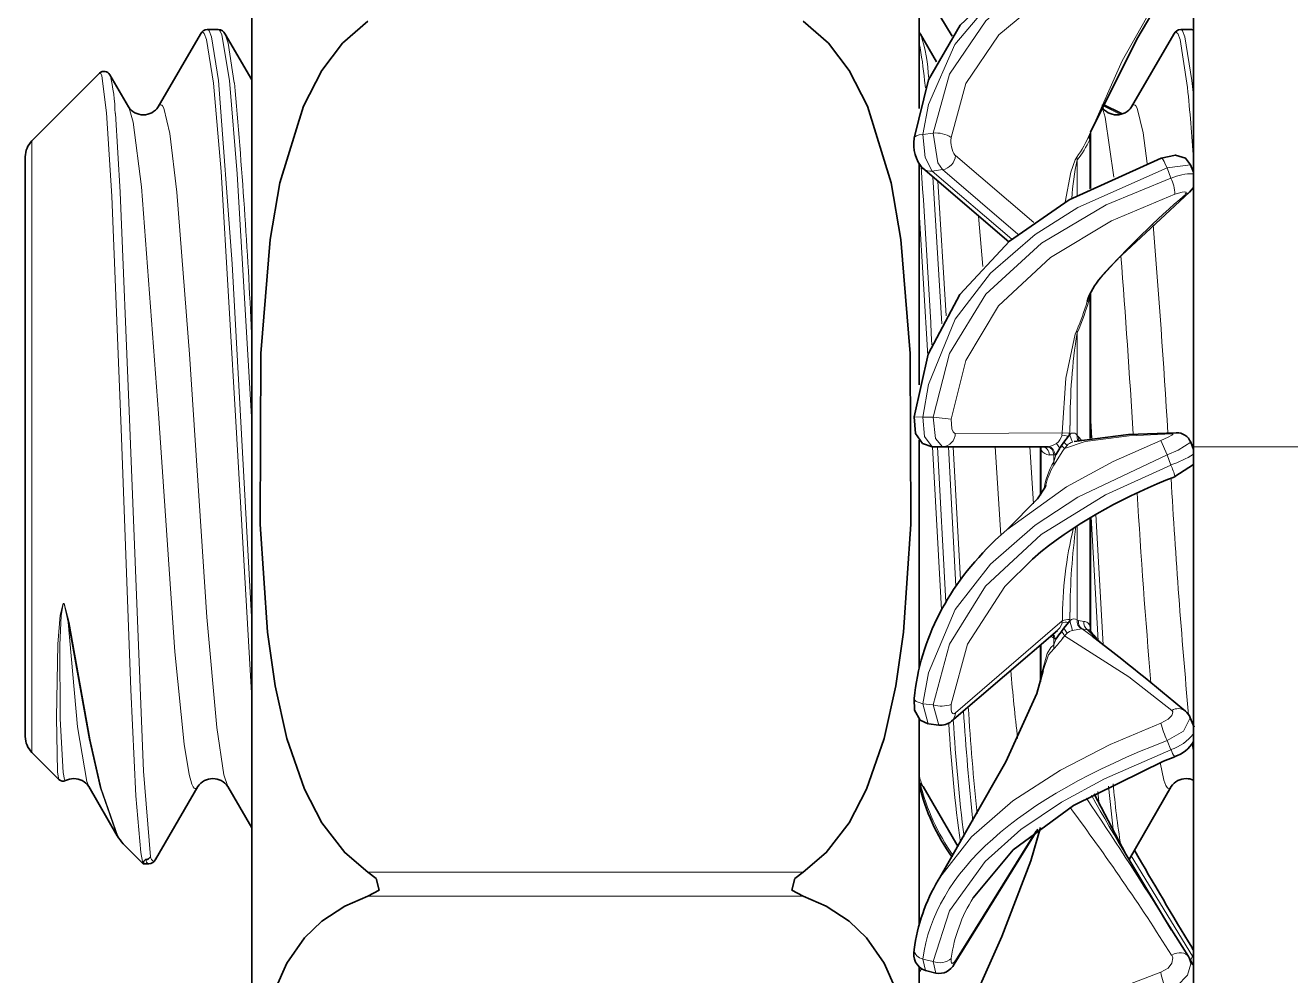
# Model space of a CAD drawing. Extents: x 218 to 1434, y 54 to 743.
# Drawn here: x 931.754 to 936.304, y 408.128 to 411.545 of the extents above; entities that cross this region are included whole.
import ezdxf

# ---------------------------------------------------------------- set-up
doc = ezdxf.new("R2010")
doc.units = 0

msp = doc.modelspace()

# ---------------------------------------------------------------- linework, layer by layer
at = {"color": 7, "lineweight": 35}
msp.add_line((935.9538, 430.9697), (935.9538, 410.0303), dxfattribs=at)
at = {"color": 7, "lineweight": 35, "ltscale": 0.11937}
msp.add_line((932.5681, 407.831), (932.5681, 412.6058), dxfattribs=at)
at = {"color": 7, "lineweight": 35, "ltscale": 0.01664}
msp.add_line((934.9681, 411.2461), (934.9681, 411.9117), dxfattribs=at)
at = {"color": 7, "lineweight": 35, "ltscale": 0.00215}
msp.add_line((935.0419, 411.5796), (935.0862, 411.5058), dxfattribs=at)
at = {"color": 7, "lineweight": 35, "ltscale": 0.007572}
for p, q in [((932.3837, 411.514), (932.2317, 411.252)), ((935.8837, 411.514), (935.7317, 411.252))]:
    msp.add_line(p, q, dxfattribs=at)
at = {"color": 7, "lineweight": 35, "ltscale": 0.000987244}
for p, q in [((932.4083, 411.5303), (932.4478, 411.5303)), ((935.9083, 411.5303), (935.9478, 411.5303))]:
    msp.add_line(p, q, dxfattribs=at)
at = {"color": 7, "lineweight": 35, "ltscale": 0.004765}
msp.add_line((932.4725, 411.514), (932.5681, 411.3491), dxfattribs=at)
at = {"color": 7, "lineweight": 35, "ltscale": 0.000175518}
msp.add_line((934.9725, 411.514), (934.9684, 411.5197), dxfattribs=at)
at = {"color": 7, "lineweight": 35, "ltscale": 0.002887}
msp.add_line((934.9725, 411.514), (935.0304, 411.4141), dxfattribs=at)
at = {"color": 7, "lineweight": 13, "ltscale": 0.000184657}
msp.add_line((935.9478, 411.5303), (935.9538, 411.526), dxfattribs=at)
at = {"color": 7, "lineweight": 35, "ltscale": 0.000150748}
msp.add_line((935.9538, 411.5296), (935.9478, 411.5303), dxfattribs=at)
at = {"color": 7, "lineweight": 35, "ltscale": 0.008616}
msp.add_line((931.7772, 411.1295), (932.0209, 411.3732), dxfattribs=at)
at = {"color": 7, "lineweight": 35, "ltscale": 0.00333}
msp.add_line((932.0576, 411.3672), (932.1245, 411.252), dxfattribs=at)
at = {"color": 7, "lineweight": 13, "ltscale": 0.000650606}
msp.add_line((934.9903, 411.3208), (934.9875, 411.3467), dxfattribs=at)
at = {"color": 7, "lineweight": 13, "ltscale": 0.001358}
msp.add_line((935.9538, 411.2927), (935.9482, 411.3467), dxfattribs=at)
at = {"color": 7, "lineweight": 13, "ltscale": 0.001869}
msp.add_line((935.6252, 411.2588), (935.692, 411.2251), dxfattribs=at)
at = {"color": 7, "lineweight": 35, "ltscale": 0.001995}
msp.add_line((935.6269, 411.2624), (935.6983, 411.2268), dxfattribs=at)
at = {"color": 7, "lineweight": 13, "ltscale": 0.000947012}
msp.add_line((934.9809, 411.1527), (935.0184, 411.1582), dxfattribs=at)
at = {"color": 7, "lineweight": 13, "ltscale": 0.000253917}
msp.add_line((935.5802, 411.1524), (935.5845, 411.1616), dxfattribs=at)
at = {"color": 7, "lineweight": 13, "ltscale": 0.000288735}
msp.add_line((935.5812, 411.1346), (935.5831, 411.146), dxfattribs=at)
at = {"color": 7, "lineweight": 35, "ltscale": 0.005003}
msp.add_line((935.584, 411.1591), (935.584, 410.959), dxfattribs=at)
at = {"color": 7, "lineweight": 13, "ltscale": 0.003364}
msp.add_line((931.7772, 410.995), (931.7772, 411.1295), dxfattribs=at)
at = {"color": 7, "lineweight": 13, "ltscale": 0.004425}
msp.add_line((935.5812, 411.1346), (935.5812, 410.9576), dxfattribs=at)
at = {"color": 7, "lineweight": 35, "ltscale": 0.003191}
msp.add_line((931.7538, 410.9453), (931.7538, 411.0729), dxfattribs=at)
at = {"color": 7, "lineweight": 13, "ltscale": 0.009271}
msp.add_line((935.0981, 411.0777), (935.3802, 410.837), dxfattribs=at)
at = {"color": 7, "lineweight": 13, "ltscale": 0.000265665}
msp.add_line((935.5361, 411.0612), (935.5345, 411.0717), dxfattribs=at)
at = {"color": 7, "lineweight": 13, "ltscale": 0.003185}
msp.add_line((935.5361, 411.0612), (935.5361, 410.9338), dxfattribs=at)
at = {"color": 7, "lineweight": 35, "ltscale": 0.019843}
msp.add_line((934.9681, 410.2526), (934.9681, 411.0463), dxfattribs=at)
at = {"color": 7, "lineweight": 35, "ltscale": 0.010164}
msp.add_line((935.2898, 410.7668), (934.981, 411.0312), dxfattribs=at)
at = {"color": 7, "lineweight": 13, "ltscale": 0.000940772}
msp.add_line((935.0145, 411.0214), (935.0518, 411.0264), dxfattribs=at)
at = {"color": 7, "lineweight": 13, "ltscale": 0.009426}
msp.add_line((935.3009, 410.7761), (935.0145, 411.0214), dxfattribs=at)
at = {"color": 7, "lineweight": 13, "ltscale": 0.008927}
msp.add_line((935.0518, 411.0264), (935.323, 410.7941), dxfattribs=at)
at = {"color": 7, "lineweight": 13, "ltscale": 0.00214}
msp.add_line((935.944, 411.0438), (935.8591, 411.0327), dxfattribs=at)
at = {"color": 7, "lineweight": 13, "ltscale": 0.000979231}
msp.add_line((935.8731, 410.9962), (935.8591, 411.0327), dxfattribs=at)
at = {"color": 7, "lineweight": 35, "ltscale": 0.000709007}
msp.add_line((935.9539, 411.0172), (935.944, 411.0438), dxfattribs=at)
at = {"color": 7, "lineweight": 13, "ltscale": 0.051595}
msp.add_line((931.7772, 408.9312), (931.7772, 410.995), dxfattribs=at)
at = {"color": 7, "lineweight": 13, "ltscale": 0.013239}
msp.add_line((935.049, 410.472), (935.0168, 411.0006), dxfattribs=at)
at = {"color": 7, "lineweight": 13, "ltscale": 0.012145}
msp.add_line((935.0646, 410.5004), (935.0347, 410.9853), dxfattribs=at)
at = {"color": 7, "lineweight": 35, "ltscale": 0.000542735}
msp.add_line((935.9399, 410.9456), (935.9538, 410.9623), dxfattribs=at)
at = {"color": 7, "lineweight": 35, "ltscale": 0.048939}
msp.add_line((931.7538, 408.9878), (931.7538, 410.9453), dxfattribs=at)
at = {"color": 7, "lineweight": 13, "ltscale": 0.000424201}
msp.add_line((935.9249, 410.9377), (935.9399, 410.9456), dxfattribs=at)
at = {"color": 7, "lineweight": 13, "ltscale": 0.012963}
msp.add_line((934.9985, 410.3571), (934.9681, 410.8747), dxfattribs=at)
at = {"color": 7, "lineweight": 13, "ltscale": 0.004556}
msp.add_line((935.1817, 410.8594), (935.1964, 410.6778), dxfattribs=at)
at = {"color": 7, "lineweight": 13, "ltscale": 0.000403508}
msp.add_line((935.5812, 410.5663), (935.5831, 410.5823), dxfattribs=at)
at = {"color": 7, "lineweight": 13, "ltscale": 0.012652}
msp.add_line((935.5812, 410.5663), (935.5812, 410.0602), dxfattribs=at)
at = {"color": 7, "lineweight": 35, "ltscale": 0.013058}
msp.add_line((935.584, 410.583), (935.584, 410.0607), dxfattribs=at)
at = {"color": 7, "lineweight": 13, "ltscale": 0.000222806}
msp.add_line((935.5361, 410.4399), (935.5345, 410.4487), dxfattribs=at)
at = {"color": 7, "lineweight": 13, "ltscale": 0.009237}
msp.add_line((935.5361, 410.4399), (935.5361, 410.0705), dxfattribs=at)
at = {"color": 7, "lineweight": 13, "ltscale": 0.00078802}
msp.add_line((934.9809, 410.1359), (934.9495, 410.1382), dxfattribs=at)
at = {"color": 7, "lineweight": 13, "ltscale": 0.002079}
msp.add_line((935.5884, 410.0614), (935.584, 410.1444), dxfattribs=at)
at = {"color": 7, "lineweight": 13, "ltscale": 0.000936979}
msp.add_line((934.9809, 410.1359), (935.0184, 410.1364), dxfattribs=at)
at = {"color": 7, "lineweight": 13, "ltscale": 0.001622}
msp.add_line((935.0828, 410.1288), (935.0184, 410.1364), dxfattribs=at)
at = {"color": 7, "lineweight": 13, "ltscale": 0.00050968}
msp.add_line((935.5096, 410.0789), (935.5098, 410.0993), dxfattribs=at)
at = {"color": 7, "lineweight": 13, "ltscale": 0.000183112}
msp.add_line((935.5098, 410.0993), (935.5099, 410.1066), dxfattribs=at)
at = {"color": 7, "lineweight": 35, "ltscale": 0.020493}
msp.add_line((934.9681, 409.2337), (934.9681, 410.0534), dxfattribs=at)
at = {"color": 7, "lineweight": 13, "ltscale": 0.009604}
msp.add_line((935.0981, 410.0782), (935.4823, 410.0799), dxfattribs=at)
at = {"color": 7, "lineweight": 35, "ltscale": 0.00038327}
msp.add_line((935.4878, 410.047), (935.4791, 410.0344), dxfattribs=at)
at = {"color": 7, "lineweight": 13, "ltscale": 0.000192686}
msp.add_line((935.4823, 410.0799), (935.4814, 410.0722), dxfattribs=at)
at = {"color": 7, "lineweight": 13, "ltscale": 0.000585033}
msp.add_line((935.5044, 410.0677), (935.4814, 410.0722), dxfattribs=at)
at = {"color": 7, "lineweight": 13, "ltscale": 0.000682532}
msp.add_line((935.5096, 410.0789), (935.4823, 410.0799), dxfattribs=at)
at = {"color": 7, "lineweight": 35, "ltscale": 0.000662006}
msp.add_line((935.5044, 410.0677), (935.4878, 410.047), dxfattribs=at)
at = {"color": 7, "lineweight": 13, "ltscale": 0.000418114}
msp.add_line((935.4878, 410.047), (935.4995, 410.0351), dxfattribs=at)
at = {"color": 7, "lineweight": 35, "ltscale": 0.000199297}
msp.add_line((935.5044, 410.0677), (935.5091, 410.0741), dxfattribs=at)
at = {"color": 7, "lineweight": 35, "ltscale": 0.0001091}
msp.add_line((935.5089, 410.0789), (935.5089, 410.0745), dxfattribs=at)
at = {"color": 7, "lineweight": 13, "ltscale": 0.000734216}
msp.add_line((935.5089, 410.0745), (935.5195, 410.0471), dxfattribs=at)
at = {"color": 7, "lineweight": 13, "ltscale": 0.00016727}
msp.add_line((935.5361, 410.0705), (935.5408, 410.0656), dxfattribs=at)
at = {"color": 7, "lineweight": 13, "ltscale": 0.000320957}
msp.add_line((935.5408, 410.0656), (935.5415, 410.0528), dxfattribs=at)
at = {"color": 7, "lineweight": 13, "ltscale": 0.00037083}
msp.add_line((935.5408, 410.0656), (935.5509, 410.0548), dxfattribs=at)
at = {"color": 7, "lineweight": 13, "ltscale": 0.001392}
msp.add_line((935.8591, 410.0016), (935.8367, 410.0526), dxfattribs=at)
at = {"color": 7, "lineweight": 13, "ltscale": 0.000417403}
msp.add_line((935.8922, 410.0805), (935.8759, 410.0769), dxfattribs=at)
at = {"color": 7, "lineweight": 35, "ltscale": 0.000699019}
msp.add_line((935.9538, 410.0205), (935.9442, 410.0468), dxfattribs=at)
at = {"color": 7, "lineweight": 35, "ltscale": 0.000932312}
msp.add_line((935.0145, 410.0303), (935.0518, 410.0303), dxfattribs=at)
at = {"color": 7, "lineweight": 13, "ltscale": 0.014656}
msp.add_line((935.0482, 409.4441), (935.0161, 410.0295), dxfattribs=at)
at = {"color": 7, "lineweight": 13, "ltscale": 0.013963}
msp.add_line((935.0638, 409.4718), (935.0334, 410.0295), dxfattribs=at)
at = {"color": 7, "lineweight": 35, "ltscale": 0.009521}
msp.add_line((935.0518, 410.0303), (935.4327, 410.0303), dxfattribs=at)
at = {"color": 7, "lineweight": 13, "ltscale": 0.012538}
msp.add_line((935.0999, 409.5287), (935.0728, 410.0295), dxfattribs=at)
at = {"color": 7, "lineweight": 13, "ltscale": 0.011965}
msp.add_line((935.1161, 409.5516), (935.0901, 410.0295), dxfattribs=at)
at = {"color": 7, "lineweight": 13, "ltscale": 0.007965}
msp.add_line((935.2406, 410.0303), (935.2614, 409.7124), dxfattribs=at)
at = {"color": 7, "lineweight": 13, "ltscale": 0.005145}
msp.add_line((935.3656, 410.0303), (935.3789, 409.825), dxfattribs=at)
at = {"color": 7, "lineweight": 35, "ltscale": 0.004365}
msp.add_line((935.404, 410.0303), (935.404, 409.8557), dxfattribs=at)
at = {"color": 7, "lineweight": 13, "ltscale": 0.00032398}
msp.add_line((935.4041, 410.0303), (935.4068, 410.0177), dxfattribs=at)
at = {"color": 7, "lineweight": 13, "ltscale": 0.000317515}
msp.add_line((935.4068, 410.0177), (935.4064, 410.0304), dxfattribs=at)
at = {"color": 7, "lineweight": 13, "ltscale": 0.003934}
msp.add_line((935.4068, 410.0177), (935.4068, 409.8603), dxfattribs=at)
at = {"color": 7, "lineweight": 13, "ltscale": 0.000665593}
msp.add_line((935.4519, 409.9759), (935.4597, 410.0013), dxfattribs=at)
at = {"color": 7, "lineweight": 13, "ltscale": 0.001528}
msp.add_line((935.452, 409.9635), (935.4843, 410.0154), dxfattribs=at)
at = {"color": 7, "lineweight": 13, "ltscale": 9.75847e-05}
msp.add_line((935.4597, 410.0013), (935.4559, 410.0006), dxfattribs=at)
at = {"color": 7, "lineweight": 35, "ltscale": 0.00070145}
msp.add_line((935.4741, 410.0255), (935.4597, 410.0014), dxfattribs=at)
at = {"color": 7, "lineweight": 13, "ltscale": 0.000525011}
msp.add_line((935.4741, 410.0255), (935.4612, 410.042), dxfattribs=at)
at = {"color": 7, "lineweight": 35, "ltscale": 0.000236983}
msp.add_line((935.4745, 410.0261), (935.4791, 410.0344), dxfattribs=at)
at = {"color": 7, "lineweight": 13, "ltscale": 0.000371469}
msp.add_line((935.4791, 410.0344), (935.49, 410.0244), dxfattribs=at)
at = {"color": 7, "lineweight": 13, "ltscale": 0.0002656}
msp.add_line((935.4843, 410.0154), (935.49, 410.0244), dxfattribs=at)
at = {"color": 7, "lineweight": 13, "ltscale": 0.000358864}
msp.add_line((935.49, 410.0244), (935.4995, 410.0351), dxfattribs=at)
at = {"color": 7, "lineweight": 13, "ltscale": 0.000992786}
msp.add_line((935.8731, 409.9644), (935.8591, 410.0016), dxfattribs=at)
at = {"color": 7, "lineweight": 13, "ltscale": 0.075}
msp.add_line((938.9538, 410.0303), (935.9538, 410.0303), dxfattribs=at)
at = {"color": 7, "lineweight": 35, "ltscale": 0.125}
msp.add_line((935.9538, 405.0303), (935.9538, 410.0303), dxfattribs=at)
at = {"color": 7, "lineweight": 13, "ltscale": 0.000405884}
msp.add_line((935.4519, 410.0005), (935.4357, 410.0005), dxfattribs=at)
at = {"color": 7, "lineweight": 13, "ltscale": 9.92085e-05}
msp.add_line((935.4519, 410.0005), (935.4559, 410.0006), dxfattribs=at)
at = {"color": 7, "lineweight": 13, "ltscale": 0.000617218}
msp.add_line((935.4519, 410.0005), (935.4519, 409.9759), dxfattribs=at)
at = {"color": 7, "lineweight": 13, "ltscale": 0.000308231}
msp.add_line((935.4519, 409.9759), (935.452, 409.9635), dxfattribs=at)
at = {"color": 7, "lineweight": 35, "ltscale": 0.001982}
msp.add_line((935.8873, 409.9228), (935.9538, 409.966), dxfattribs=at)
at = {"color": 7, "lineweight": 13, "ltscale": 0.009633}
msp.add_line((935.5812, 409.774), (935.5812, 409.3887), dxfattribs=at)
at = {"color": 7, "lineweight": 35, "ltscale": 0.009223}
msp.add_line((935.584, 409.7757), (935.584, 409.4067), dxfattribs=at)
at = {"color": 7, "lineweight": 13, "ltscale": 0.011136}
msp.add_line((935.6113, 409.3323), (935.5862, 409.777), dxfattribs=at)
at = {"color": 7, "lineweight": 13, "ltscale": 0.011737}
msp.add_line((935.6298, 409.3182), (935.6031, 409.7869), dxfattribs=at)
at = {"color": 7, "lineweight": 35, "ltscale": 0.001348}
msp.add_line((935.2827, 409.7314), (935.2429, 409.695), dxfattribs=at)
at = {"color": 7, "lineweight": 13, "ltscale": 0.008475}
msp.add_line((935.5361, 409.4072), (935.5361, 409.7462), dxfattribs=at)
at = {"color": 7, "lineweight": 35, "ltscale": 0.001011}
msp.add_line((935.3749, 409.6261), (935.4058, 409.6522), dxfattribs=at)
at = {"color": 7, "lineweight": 13, "ltscale": 0.000484505}
msp.add_line((935.5096, 409.4092), (935.5098, 409.4286), dxfattribs=at)
at = {"color": 7, "lineweight": 13, "ltscale": 0.000173957}
msp.add_line((935.5098, 409.4286), (935.5099, 409.4356), dxfattribs=at)
at = {"color": 7, "lineweight": 13, "ltscale": 8.47412e-05}
msp.add_line((931.9084, 409.3996), (931.9116, 409.3984), dxfattribs=at)
at = {"color": 7, "lineweight": 35, "ltscale": 0.012538}
msp.add_line((935.0839, 409.043), (935.4647, 409.3693), dxfattribs=at)
at = {"color": 7, "lineweight": 13, "ltscale": 0.012673}
msp.add_line((935.0981, 409.073), (935.4823, 409.4037), dxfattribs=at)
at = {"color": 7, "lineweight": 35, "ltscale": 0.000217222}
msp.add_line((935.4745, 409.359), (935.4791, 409.3664), dxfattribs=at)
at = {"color": 7, "lineweight": 35, "ltscale": 0.000365297}
msp.add_line((935.4878, 409.3781), (935.4791, 409.3664), dxfattribs=at)
at = {"color": 7, "lineweight": 13, "ltscale": 0.000185105}
msp.add_line((935.4823, 409.4037), (935.4814, 409.3964), dxfattribs=at)
at = {"color": 7, "lineweight": 35, "ltscale": 0.00065608}
msp.add_line((935.5044, 409.3985), (935.4878, 409.3781), dxfattribs=at)
at = {"color": 7, "lineweight": 13, "ltscale": 0.000553808}
msp.add_line((935.4878, 409.3781), (935.4995, 409.3593), dxfattribs=at)
at = {"color": 7, "lineweight": 35, "ltscale": 0.000195008}
msp.add_line((935.5044, 409.3985), (935.5091, 409.4047), dxfattribs=at)
at = {"color": 7, "lineweight": 13, "ltscale": 0.0008974}
msp.add_line((935.5094, 409.4039), (935.5195, 409.3695), dxfattribs=at)
at = {"color": 7, "lineweight": 13, "ltscale": 0.000103805}
msp.add_line((935.5096, 409.4092), (935.5095, 409.4051), dxfattribs=at)
at = {"color": 7, "lineweight": 13, "ltscale": 0.000817419}
msp.add_line((935.5195, 409.3695), (935.5516, 409.3757), dxfattribs=at)
at = {"color": 7, "lineweight": 13, "ltscale": 0.000119536}
msp.add_line((935.5361, 409.4072), (935.5408, 409.406), dxfattribs=at)
at = {"color": 7, "lineweight": 13, "ltscale": 0.000493463}
msp.add_line((935.5408, 409.406), (935.5601, 409.4021), dxfattribs=at)
at = {"color": 7, "lineweight": 13, "ltscale": 4.73022e-05}
msp.add_line((935.5516, 409.3757), (935.5535, 409.3757), dxfattribs=at)
at = {"color": 7, "lineweight": 13, "ltscale": 0.001134}
msp.add_line((935.5535, 409.3757), (935.5898, 409.3486), dxfattribs=at)
at = {"color": 7, "lineweight": 13, "ltscale": 0.000513215}
msp.add_line((935.5535, 409.3757), (935.5736, 409.3717), dxfattribs=at)
at = {"color": 7, "lineweight": 13, "ltscale": 0.001574}
msp.add_line((935.618, 409.3271), (935.5736, 409.3717), dxfattribs=at)
at = {"color": 7, "lineweight": 13, "ltscale": 0.00015564}
msp.add_line((935.5736, 409.3717), (935.5798, 409.3717), dxfattribs=at)
at = {"color": 7, "lineweight": 13, "ltscale": 0.000275897}
msp.add_line((935.5812, 409.3887), (935.574, 409.3971), dxfattribs=at)
at = {"color": 7, "lineweight": 13, "ltscale": 0.000119886}
msp.add_line((935.5831, 409.3682), (935.5798, 409.3717), dxfattribs=at)
at = {"color": 7, "lineweight": 13, "ltscale": 0.000537316}
msp.add_line((935.5838, 409.3674), (935.5812, 409.3887), dxfattribs=at)
at = {"color": 7, "lineweight": 35, "ltscale": 0.000991821}
msp.add_line((935.584, 409.4067), (935.584, 409.3671), dxfattribs=at)
at = {"color": 7, "lineweight": 13, "ltscale": 0.002763}
msp.add_line((935.4068, 409.3196), (935.4068, 409.2091), dxfattribs=at)
at = {"color": 7, "lineweight": 13, "ltscale": 0.000329152}
msp.add_line((935.4519, 409.3414), (935.4413, 409.3492), dxfattribs=at)
at = {"color": 7, "lineweight": 13, "ltscale": 0.000353589}
msp.add_line((935.4519, 409.3414), (935.4481, 409.355), dxfattribs=at)
at = {"color": 7, "lineweight": 13, "ltscale": 0.000111931}
msp.add_line((935.4519, 409.3414), (935.4559, 409.3393), dxfattribs=at)
at = {"color": 7, "lineweight": 13, "ltscale": 0.000575256}
msp.add_line((935.4519, 409.3414), (935.4519, 409.3184), dxfattribs=at)
at = {"color": 7, "lineweight": 13, "ltscale": 0.000542227}
msp.add_line((935.4519, 409.3184), (935.4597, 409.3386), dxfattribs=at)
at = {"color": 7, "lineweight": 13, "ltscale": 0.000365451}
msp.add_line((935.4519, 409.3184), (935.452, 409.3038), dxfattribs=at)
at = {"color": 7, "lineweight": 13, "ltscale": 9.77188e-05}
msp.add_line((935.4597, 409.3386), (935.4559, 409.3393), dxfattribs=at)
at = {"color": 7, "lineweight": 35, "ltscale": 0.000611632}
msp.add_line((935.4741, 409.3585), (935.4597, 409.3387), dxfattribs=at)
at = {"color": 7, "lineweight": 13, "ltscale": 0.000244788}
msp.add_line((935.4843, 409.3425), (935.49, 409.3504), dxfattribs=at)
at = {"color": 7, "lineweight": 13, "ltscale": 0.000326024}
msp.add_line((935.49, 409.3504), (935.4995, 409.3593), dxfattribs=at)
at = {"color": 7, "lineweight": 35, "ltscale": 0.00331}
msp.add_line((935.404, 409.3172), (935.404, 409.1848), dxfattribs=at)
at = {"color": 7, "lineweight": 13, "ltscale": 0.000492377}
msp.add_line((935.4055, 409.1894), (935.4068, 409.2091), dxfattribs=at)
at = {"color": 7, "lineweight": 13, "ltscale": 0.000943761}
msp.add_line((934.9809, 409.1063), (935.0184, 409.1018), dxfattribs=at)
at = {"color": 7, "lineweight": 13, "ltscale": 0.001866}
msp.add_line((935.0005, 409.0343), (934.9809, 409.1063), dxfattribs=at)
at = {"color": 7, "lineweight": 13, "ltscale": 0.001884}
msp.add_line((935.0184, 409.1018), (935.0385, 409.0292), dxfattribs=at)
at = {"color": 7, "lineweight": 35, "ltscale": 0.018457}
msp.add_line((934.9681, 408.3129), (934.9681, 409.0511), dxfattribs=at)
at = {"color": 7, "lineweight": 35, "ltscale": 0.000908734}
msp.add_line((935.9567, 409.0221), (935.9429, 409.0557), dxfattribs=at)
at = {"color": 7, "lineweight": 35, "ltscale": 0.000940671}
msp.add_line((935.0012, 409.0342), (935.0385, 409.0292), dxfattribs=at)
at = {"color": 7, "lineweight": 13, "ltscale": 0.000902737}
msp.add_line((935.8731, 408.9406), (935.8591, 408.9739), dxfattribs=at)
at = {"color": 7, "lineweight": 13, "ltscale": 0.000817863}
msp.add_line((935.9493, 408.9622), (935.9538, 408.9298), dxfattribs=at)
at = {"color": 7, "lineweight": 35, "ltscale": 0.003435}
msp.add_line((931.7772, 408.9312), (931.8744, 408.834), dxfattribs=at)
at = {"color": 7, "lineweight": 13, "ltscale": 3.20525e-05}
msp.add_line((931.8984, 408.8301), (931.8971, 408.8301), dxfattribs=at)
at = {"color": 7, "lineweight": 35, "ltscale": 0.000505511}
msp.add_line((934.9817, 408.8086), (934.9681, 408.8236), dxfattribs=at)
at = {"color": 7, "lineweight": 35, "ltscale": 0.005112}
msp.add_line((932.0844, 408.6318), (931.9817, 408.8087), dxfattribs=at)
at = {"color": 7, "lineweight": 35, "ltscale": 0.00757}
for p, q in [((932.2225, 408.5467), (932.3745, 408.8086)), ((935.7225, 408.5467), (935.8745, 408.8086))]:
    msp.add_line(p, q, dxfattribs=at)
at = {"color": 7, "lineweight": 35, "ltscale": 0.004303}
msp.add_line((932.5681, 408.6598), (932.4817, 408.8086), dxfattribs=at)
at = {"color": 7, "lineweight": 35, "ltscale": 0.006283}
msp.add_line((935.1078, 408.5913), (934.9817, 408.8086), dxfattribs=at)
at = {"color": 7, "lineweight": 13, "ltscale": 0.001207}
msp.add_line((935.6156, 408.742), (935.6108, 408.7901), dxfattribs=at)
at = {"color": 7, "lineweight": 13, "ltscale": 0.004181}
msp.add_line((935.6667, 408.6432), (935.6484, 408.8095), dxfattribs=at)
at = {"color": 7, "lineweight": 35, "ltscale": 0.014263}
msp.add_line((935.0941, 408.1701), (935.3951, 408.6547), dxfattribs=at)
at = {"color": 7, "lineweight": 13, "ltscale": 0.013687}
msp.add_line((935.0981, 408.1832), (935.3868, 408.6484), dxfattribs=at)
at = {"color": 7, "lineweight": 35, "ltscale": 0.002551}
msp.add_line((932.106, 408.6025), (932.1781, 408.5303), dxfattribs=at)
at = {"color": 7, "lineweight": 13, "ltscale": 0.010564}
msp.add_line((935.9506, 408.199), (935.7297, 408.5592), dxfattribs=at)
at = {"color": 7, "lineweight": 35, "ltscale": 0.000491333}
msp.add_line((932.1781, 408.5303), (932.1978, 408.5303), dxfattribs=at)
at = {"color": 7, "lineweight": 13, "ltscale": 0.039131}
for p, q in [((932.9855, 408.5004), (934.5507, 408.5004)), ((932.9855, 408.4138), (934.5507, 408.4138))]:
    msp.add_line(p, q, dxfattribs=at)
at = {"color": 7, "lineweight": 35, "ltscale": 0.000258022}
msp.add_line((935.0419, 408.4811), (935.0366, 408.4723), dxfattribs=at)
at = {"color": 7, "lineweight": 35, "ltscale": 0.004242}
msp.add_line((935.8452, 408.3409), (935.9358, 408.1974), dxfattribs=at)
at = {"color": 7, "lineweight": 35, "ltscale": 0.000193877}
msp.add_line((935.9501, 408.2278), (935.9537, 408.2209), dxfattribs=at)
at = {"color": 7, "lineweight": 13, "ltscale": 0.000963723}
msp.add_line((934.9809, 408.1882), (935.0184, 408.1792), dxfattribs=at)
at = {"color": 7, "lineweight": 13, "ltscale": 0.001048}
msp.add_line((934.9904, 408.1474), (934.9809, 408.1882), dxfattribs=at)
at = {"color": 7, "lineweight": 13, "ltscale": 0.000342444}
msp.add_line((935.0981, 408.1832), (935.0941, 408.1701), dxfattribs=at)
at = {"color": 7, "lineweight": 35, "ltscale": 0.000127849}
msp.add_line((935.9384, 408.193), (935.9358, 408.1974), dxfattribs=at)
at = {"color": 7, "lineweight": 35, "ltscale": 0.000723627}
msp.add_line((935.952, 408.1674), (935.9384, 408.193), dxfattribs=at)
at = {"color": 7, "lineweight": 13, "ltscale": 0.000431711}
msp.add_line((935.9506, 408.199), (935.9436, 408.1832), dxfattribs=at)
at = {"color": 7, "lineweight": 13, "ltscale": 0.000170633}
msp.add_line((935.9538, 408.193), (935.9506, 408.199), dxfattribs=at)
at = {"color": 7, "lineweight": 35, "ltscale": 0.00821}
msp.add_line((934.9681, 407.831), (934.9681, 408.1594), dxfattribs=at)
at = {"color": 7, "lineweight": 13, "ltscale": 0.000390611}
msp.add_line((934.9764, 408.1531), (934.9681, 408.1399), dxfattribs=at)
at = {"color": 7, "lineweight": 35, "ltscale": 0.000961656}
msp.add_line((934.9904, 408.1474), (935.0277, 408.1379), dxfattribs=at)
at = {"color": 7, "lineweight": 13, "ltscale": 0.001057}
msp.add_line((935.0184, 408.1792), (935.0277, 408.1379), dxfattribs=at)
at = {"color": 7, "lineweight": 35}
for points in [[(935.8416, 411.963), (935.5104, 411.8426), (935.295, 411.7157), (935.1154, 411.5454), (935.0009, 411.3491), (934.9495, 411.1397)], [(935.5845, 411.1616), (935.7502, 411.4957), (935.9501, 411.8329)], [(932.9855, 408.5004), (932.9024, 408.5707), (932.8205, 408.6781), (932.7577, 408.799), (932.694, 408.9815), (932.652, 409.17), (932.6246, 409.3636), (932.5986, 409.7512), (932.6006, 410.3653), (932.6342, 410.7753), (932.6695, 410.9796), (932.7546, 411.2546), (932.8204, 411.3824), (932.8939, 411.4809), (932.9855, 411.5603)], [(934.5507, 408.5004), (934.6338, 408.5707), (934.7157, 408.6781), (934.7785, 408.799), (934.8422, 408.9815), (934.8842, 409.17), (934.9116, 409.3636), (934.9376, 409.7512), (934.9355, 410.3653), (934.902, 410.7753), (934.8667, 410.9796), (934.7816, 411.2546), (934.7158, 411.3824), (934.6423, 411.4809), (934.5507, 411.5603)], [(935.838, 411.0674), (935.5071, 410.9177), (935.2922, 410.7689), (935.1138, 410.577), (935.0004, 410.3625), (934.9495, 410.1382)], [(935.944, 411.0438), (935.9257, 411.0678), (935.8894, 411.0786), (935.838, 411.0674)], [(935.9399, 410.9456), (935.679, 410.7023), (935.6208, 410.6384)], [(935.0145, 410.0303), (934.9799, 410.042), (934.9552, 410.0775), (934.9495, 410.1382)], [(935.5254, 410.049), (935.7208, 410.0739), (935.8922, 410.0805)], [(935.2827, 409.7314), (935.3939, 409.8429), (935.4205, 409.8844), (935.4234, 409.8926)], [(935.0419, 408.4811), (935.2799, 408.8967), (935.3907, 409.1433), (935.4143, 409.2257)], [(935.0005, 409.0343), (934.972, 409.0473), (934.9512, 409.0834), (934.9495, 409.125)], [(935.1617, 408.4088), (935.3057, 408.5807), (935.5228, 408.7401), (935.8459, 408.8991), (935.887, 408.9156)], [(935.5975, 408.7827), (935.7112, 408.565), (935.8753, 408.2925)], [(934.9752, 407.6176), (935.2648, 408.2695), (935.3695, 408.5417), (935.4042, 408.6614)], [(932.9855, 408.5004), (933.0159, 408.4774), (933.0264, 408.436), (932.9855, 408.4138)], [(934.5507, 408.5004), (934.5203, 408.4774), (934.5098, 408.436), (934.5507, 408.4138)], [(932.9855, 408.4138), (932.9024, 408.3786), (932.8205, 408.3249), (932.7577, 408.2645), (932.694, 408.1732), (932.652, 408.0789), (932.6246, 407.9821), (932.5986, 407.7884), (932.5943, 407.6812)], [(934.5507, 408.4138), (934.6338, 408.3786), (934.7157, 408.3249), (934.7785, 408.2645), (934.8422, 408.1732), (934.8842, 408.0789), (934.9116, 407.9821), (934.9376, 407.7884), (934.9419, 407.6812)]]:
    msp.add_lwpolyline(points, dxfattribs=at)
at = {"color": 7, "lineweight": 13}
for points in [[(935.8591, 411.943), (935.5387, 411.8292), (935.3842, 411.7468), (935.2237, 411.6257), (935.0964, 411.4767), (935.0009, 411.2612), (934.9809, 411.1527)], [(935.0184, 411.1582), (935.0772, 411.3702), (935.2078, 411.5617), (935.3363, 411.6736), (935.4836, 411.7641), (935.6394, 411.8349), (935.8731, 411.9114)], [(935.0828, 411.1415), (935.1359, 411.3357), (935.2538, 411.5108), (935.4063, 411.6387), (935.585, 411.7372), (935.8869, 411.8438)], [(935.9249, 411.8191), (935.6978, 411.4179), (935.5845, 411.1616)], [(932.4309, 411.3375), (932.4059, 411.4943), (932.3974, 411.5156), (932.3945, 411.5189), (932.3931, 411.5198), (932.3911, 411.5203)], [(932.4482, 411.3467), (932.4233, 411.5043), (932.4147, 411.5256), (932.4119, 411.5289), (932.4104, 411.5298), (932.4083, 411.5303)], [(932.4478, 411.5303), (932.4492, 411.5301), (932.452, 411.5282), (932.4548, 411.5244), (932.4604, 411.5113), (932.4875, 411.3467)], [(932.4725, 411.514), (932.4835, 411.4809), (932.5048, 411.3384)], [(935.9309, 411.3375), (935.9059, 411.4943), (935.8974, 411.5156), (935.8945, 411.5189), (935.8931, 411.5198), (935.8911, 411.5203)], [(935.9482, 411.3467), (935.9233, 411.5043), (935.9147, 411.5256), (935.9119, 411.5289), (935.9104, 411.5298), (935.9083, 411.5303)], [(932.021, 411.3733), (932.0222, 411.3741), (932.0237, 411.374), (932.0255, 411.3722), (932.0292, 411.3635), (932.0461, 411.231)], [(932.5681, 409.1238), (932.5134, 410.0801), (932.4583, 411.0199), (932.4309, 411.3375)], [(932.5681, 409.3968), (932.4973, 410.6874), (932.4482, 411.3467)], [(932.5681, 410.1176), (932.516, 411.0118), (932.4875, 411.3467)], [(932.0461, 411.231), (932.0645, 410.9307), (932.0979, 410.0945), (932.1328, 409.1558), (932.1516, 408.7756), (932.169, 408.5713), (932.175, 408.5391), (932.1781, 408.5309)], [(932.1245, 411.252), (932.1301, 411.2394), (932.1411, 411.1973), (932.1718, 410.9651), (932.2328, 410.1502), (932.2917, 409.2931), (932.3246, 408.9602), (932.3427, 408.8516), (932.3527, 408.817), (932.3578, 408.8068), (932.3613, 408.8028), (932.363, 408.8016), (932.3656, 408.801)], [(932.2406, 411.2597), (932.2443, 411.2584), (932.2468, 411.256), (932.2517, 411.2477), (932.2734, 411.1566), (932.2988, 410.9455), (932.3438, 410.3625), (932.4071, 409.4172), (932.4422, 409.0211), (932.468, 408.85), (932.4817, 408.8086)], [(935.6253, 411.2505), (935.6371, 411.215), (935.6683, 410.9992)], [(935.7406, 411.2597), (935.7443, 411.2584), (935.7467, 411.256), (935.7516, 411.2479), (935.7731, 411.1587), (935.7879, 411.0488)], [(932.0776, 411.2278), (932.0952, 410.9455), (932.1271, 410.159), (932.1782, 408.8633), (932.2037, 408.5557)], [(935.0145, 411.0214), (934.9893, 411.0707), (934.9809, 411.1527)], [(935.0184, 411.1582), (935.0354, 411.0509), (935.0518, 411.0264)], [(935.4927, 410.9093), (935.5131, 411.0177), (935.5287, 411.0618), (935.5345, 411.0717)], [(935.8591, 411.0327), (935.5385, 410.8907), (935.3849, 410.7937), (935.2242, 410.6548), (935.0972, 410.4891), (935.0012, 410.2539), (934.9809, 410.1359)], [(935.0184, 410.1364), (935.0771, 410.3659), (935.2075, 410.5787), (935.4074, 410.7622), (935.6399, 410.8994), (935.8731, 410.9962)], [(935.0828, 410.1288), (935.1357, 410.3399), (935.2535, 410.5363), (935.4396, 410.7105), (935.6596, 410.8427), (935.8869, 410.9382)], [(935.8869, 410.9382), (935.9137, 410.9454), (935.923, 410.9461), (935.9269, 410.9453), (935.928, 410.9445), (935.9285, 410.9428), (935.9279, 410.9413), (935.9249, 410.9377)], [(935.4823, 410.0799), (935.4953, 410.2763), (935.5292, 410.4349), (935.5345, 410.4487)], [(935.0145, 410.0303), (934.9868, 410.0674), (934.9809, 410.1359)], [(935.0184, 410.1364), (935.0264, 410.0597), (935.0518, 410.0303)], [(935.0828, 410.1288), (935.0848, 410.095), (935.09, 410.0833), (935.0953, 410.0788), (935.0981, 410.0782)], [(935.8367, 410.0526), (935.6656, 409.9775), (935.4972, 409.8865), (935.2827, 409.7314)], [(935.49, 410.0244), (935.5651, 410.0487), (935.7224, 410.0692), (935.8759, 410.0769)], [(935.8759, 410.0769), (935.8783, 410.0768), (935.8796, 410.0762), (935.8795, 410.0746), (935.8766, 410.072), (935.8637, 410.0645), (935.8367, 410.0526)], [(935.9442, 410.0468), (935.899, 410.0182), (935.8591, 410.0016)], [(935.8591, 410.0016), (935.5385, 409.8486), (935.3848, 409.7482), (935.2244, 409.6083), (935.0969, 409.4444), (935.0009, 409.2172), (934.9809, 409.1063)], [(935.0184, 409.1018), (935.0769, 409.3208), (935.2067, 409.5288), (935.4064, 409.7144), (935.638, 409.8578), (935.8731, 409.9644)], [(935.0828, 409.1042), (935.1415, 409.3203), (935.2762, 409.528), (935.3749, 409.6261)], [(931.8655, 409.0562), (931.871, 409.3206), (931.8788, 409.4242), (931.8898, 409.4671), (931.8937, 409.4666), (931.9116, 409.3984)], [(931.8796, 409.0514), (931.8784, 409.3174), (931.8826, 409.4221), (931.8904, 409.466), (931.8913, 409.4666), (931.8924, 409.4667), (931.8934, 409.4658), (931.9084, 409.3996)], [(931.9084, 409.3996), (931.9832, 408.9803), (932.0227, 408.8065), (932.0844, 408.6318)], [(931.9084, 409.3996), (931.942, 409.0233), (931.9745, 408.826), (931.9817, 408.8087)], [(931.9116, 409.3984), (931.9866, 408.9766), (932.0261, 408.8019), (932.088, 408.6269), (932.106, 408.6025)], [(935.4519, 409.3184), (935.4415, 409.3087), (935.4276, 409.2865), (935.4068, 409.2091)], [(935.49, 409.3504), (935.722, 409.2025), (935.8759, 409.0823)], [(935.452, 409.3038), (935.4334, 409.2823), (935.4143, 409.2257)], [(935.0828, 409.1042), (935.0831, 409.0825), (935.0856, 409.0749), (935.0884, 409.0715), (935.0927, 409.0703), (935.0955, 409.0711), (935.0981, 409.073)], [(931.8744, 408.834), (931.8728, 408.8381), (931.87, 408.8609), (931.8655, 409.0562)], [(931.8971, 408.8301), (931.8963, 408.8309), (931.8946, 408.8343), (931.89, 408.8589), (931.8796, 409.0514)], [(935.8759, 409.0823), (935.8794, 409.0772), (935.8793, 409.0708), (935.8763, 409.0643), (935.8629, 409.0509), (935.8367, 409.0367)], [(935.9429, 409.0557), (935.9178, 409.0073), (935.8591, 408.9739)], [(935.8367, 409.0367), (935.6552, 408.9598), (935.4756, 408.8678), (935.3043, 408.7569), (935.1558, 408.6276), (935.0419, 408.4811)], [(935.0184, 408.1792), (935.0765, 408.3611), (935.2054, 408.5391), (935.3339, 408.6534), (935.48, 408.7523), (935.6343, 408.8362), (935.8731, 408.9406)], [(935.8344, 408.8943), (935.848, 408.8309), (935.855, 408.8119), (935.8597, 408.8044), (935.8621, 408.8022), (935.8656, 408.801)], [(935.0828, 408.1913), (935.0826, 408.1779), (935.084, 408.174), (935.0851, 408.1729), (935.0864, 408.1725), (935.0885, 408.1728), (935.0932, 408.1764), (935.0981, 408.1832)], [(935.8759, 408.202), (935.8794, 408.193), (935.8763, 408.1735), (935.8628, 408.1558), (935.8367, 408.1407)], [(935.9366, 408.1958), (935.9442, 408.171), (935.9326, 408.1299), (935.896, 408.0919), (935.8591, 408.0737)], [(935.8367, 408.1407), (935.4742, 408.0019), (935.2997, 407.9149), (935.1633, 407.8279), (935.0533, 407.7314), (934.9752, 407.6176)]]:
    msp.add_lwpolyline(points, dxfattribs=at)
for centre, radius, start, end in [((932.3934, 411.5105), 0.0102, 103.6996, 160.1577), ((934.3643, 411.3219), 0.6387, 2.9109, 17.5298), ((935.8934, 411.5105), 0.0102, 103.6994, 160.1576), ((933.4492, 411.1962), 1.5456, 5.5882, 10.6415), ((931.4445, 411.2149), 0.6325, 1.1639, 13.9486), ((913.0202, 409.5482), 19.5674, 2.6039, 5.24952), ((928.4285, 410.5421), 7.5444, 4.09211, 6.05215), ((932.2435, 411.2478), 0.0124, 103.658, 160.0842), ((935.7435, 411.2478), 0.0124, 103.658, 160.0842), ((935.028, 411.0559), 0.1024, 57.3525, 95.3701), ((935.1699, 411.127), 0.0878, 170.5598, 214.5238), ((935.2405, 411.2897), 0.3661, 323.445, 337.9935), ((935.6042, 411.1448), 0.0252, 162.4845, 204.0044), ((935.61, 411.1515), 0.0275, 158.4276, 191.6764), ((935.2883, 411.2625), 0.3194, 320.9165, 336.4027), ((935.0427, 411.0811), 0.0556, 279.3901, 356.4664), ((936.4058, 410.8708), 0.8904, 167.6503, 176.6221), ((895.2454, 408.3116), 39.8229, 3.00157, 3.92481), ((935.0081, 411.0619), 0.0409, 230.3673, 279.0043), ((935.9474, 410.834), 0.1774, 87.8845, 114.6098), ((935.7383, 410.9305), 0.1495, 2.9778, 25.972), ((938.065, 408.4448), 3.2848, 130.6463, 138.0941), ((896.576, 407.6975), 39.3582, 3.47007, 4.56189), ((885.7134, 406.9656), 50.1207, 3.55662, 4.29249), ((934.6827, 410.8124), 0.9263, 336.8797, 343.7201), ((934.6831, 410.8137), 0.9314, 336.3428, 344.6024), ((937.6069, 410.1166), 2.0964, 171.1246, 180.2702), ((935.0497, 410.0782), 0.0481, 272.4167, 0.0336), ((935.4329, 410.083), 0.0498, 304.6427, 347.484), ((935.5401, 409.9905), 0.0603, 110.0225, 132.2623), ((935.5214, 410.0632), 0.0164, 26.0851, 137.8525), ((935.5607, 410.0659), 0.0249, 169.5118, 212.7861), ((935.4388, 410.0378), 0.0376, 212.159, 265.2463), ((935.4068, 410.0019), 0.0287, 357.2896, 86.5958), ((935.423, 410.0019), 0.0287, 357.2833, 86.5953), ((935.4261, 410.0857), 0.0559, 276.8086, 308.7909), ((935.4282, 410.0039), 0.0273, 353.2882, 80.4718), ((935.747, 410.3368), 0.3927, 288.7161, 301.8385), ((935.7084, 409.8284), 0.2961, 150.1061, 171.0812), ((935.6563, 409.8409), 0.2384, 149.0354, 167.4876), ((935.6937, 409.8771), 0.1991, 13.316, 25.9507), ((960.6446, 411.3315), 24.8114, 183.26891, 185.23849), ((966.0869, 411.7175), 30.3919, 183.49666, 184.78585), ((936.868, 409.4078), 1.3851, 166.2024, 180.1686), ((937.8834, 409.425), 2.3731, 172.2868, 179.7434), ((935.5244, 409.3908), 0.0205, 54.3297, 137.1698), ((935.4321, 409.4084), 0.0509, 304.8599, 346.3655), ((935.4554, 409.3381), 0.0369, 19.6452, 50.088), ((935.4957, 409.3589), 0.0403, 77.5385, 110.7853), ((935.5049, 409.3578), 0.0514, 84.8435, 116.2431), ((935.5349, 409.3142), 0.0574, 105.674, 128.1233), ((935.5655, 409.4019), 0.0298, 169.7518, 241.9799), ((935.569, 409.3998), 0.0288, 167.673, 237.3746), ((935.5905, 409.3973), 0.0307, 170.962, 236.6126), ((935.5592, 409.3779), 0.0242, 52.3856, 87.8), ((935.4311, 409.3403), 0.0248, 357.8192, 40.9419), ((935.2661, 409.4874), 0.2616, 315.3336, 326.3957), ((941.9774, 409.7708), 6.7021, 184.66477, 186.76996), ((935.049, 409.2025), 0.1048, 253.1221, 289.0269), ((944.1526, 409.6585), 9.0259, 183.58184, 186.0309), ((935.0574, 409.0739), 0.0407, 310.6494, 358.747), ((941.36, 409.4132), 6.28, 183.32945, 187.18064), ((943.5763, 409.6002), 8.4648, 183.52208, 186.21645), ((935.8989, 409.0447), 0.0439, 52.6602, 121.4465), ((940.0593, 409.3071), 4.992, 183.1103, 188.0632), ((936.2424, 409.148), 0.4208, 195.3425, 204.4285), ((935.8264, 409.0933), 0.1589, 287.0399, 323.7293), ((935.9508, 408.9647), 0.0809, 197.2233, 217.634), ((935.1322, 408.8802), 0.1668, 190.556, 205.4462), ((935.7144, 409.0009), 0.7641, 193.6523, 215.1695), ((938.1564, 409.0095), 2.4977, 184.3939, 189.5191), ((932.3627, 408.8129), 0.0124, 283.658, 340.0842), ((945.9901, 414.6464), 11.9442, 209.43147, 211.90494), ((935.8627, 408.8129), 0.0124, 283.658, 340.0842), ((929.2755, 404.0533), 7.7954, 32.15111, 36.8881), ((922.7781, 400.1909), 15.4001, 31.95193, 33.84131), ((932.2067, 408.5481), 0.0202, 186.5916, 243.2818), ((932.2242, 408.5582), 0.0203, 186.8608, 243.0313), ((932.2127, 408.5502), 0.0103, 283.7438, 340.2206), ((935.6472, 408.109), 0.5704, 148.3043, 171.6983), ((935.9226, 408.2131), 0.0312, 333.2328, 28.0707), ((934.9864, 408.2264), 0.0378, 186.1541, 261.8541), ((935.0428, 408.2348), 0.06, 246.2897, 312.6893), ((936.0469, 408.1737), 0.2128, 188.9519, 208.063)]:
    msp.add_arc(centre, radius, start, end, dxfattribs=at)
at = {"color": 7, "lineweight": 35}
for centre, radius, start, end in [((932.4101, 411.5014), 0.0291, 93.41, 154.5267), ((932.446, 411.5014), 0.0291, 25.4342, 86.5816), ((935.9101, 411.5014), 0.0291, 93.4094, 154.5272), ((932.037, 411.3571), 0.0228, 26.3386, 134.6753), ((932.1771, 411.2869), 0.0632, 213.5256, 270.918), ((932.1791, 411.2869), 0.0632, 269.082, 326.4745), ((935.6771, 411.2869), 0.0632, 213.5255, 270.918), ((935.6791, 411.2869), 0.0632, 269.082, 326.4745), ((935.0804, 411.1171), 0.1321, 170.3821, 221.3961), ((931.8338, 411.0729), 0.08, 135.0045, 179.9955), ((935.8074, 410.4745), 0.2483, 138.7153, 161.6327), ((935.8949, 410.0277), 0.0528, 21.1496, 92.9517), ((936.5346, 408.1953), 1.8439, 110.5394, 127.7695), ((935.8898, 409.597), 0.3826, 216.507, 225.2102), ((930.0856, 402.1582), 9.0555, 49.84382, 52.56589), ((935.8867, 409.0327), 0.0607, 22.3195, 50.3956), ((935.0455, 409.0875), 0.0588, 263.1846, 310.7882), ((931.8338, 408.9878), 0.08, 180.0045, 224.9955), ((935.8478, 409.0336), 0.124, 288.4169, 329.0759), ((931.8892, 408.8487), 0.0208, 224.8956, 296.3948), ((931.928, 408.7706), 0.0665, 89.9933, 116.5108), ((931.9291, 408.7738), 0.0632, 33.5502, 90.9156), ((932.4271, 408.7738), 0.0632, 89.082, 146.4744), ((932.4291, 408.7738), 0.0632, 33.5255, 90.918), ((935.9271, 408.7738), 0.0632, 89.082, 146.4745), ((935.9281, 408.7707), 0.0663, 67.2209, 90.0328), ((935.6992, 408.99), 0.7518, 193.4917, 215.364), ((932.2106, 408.7017), 0.1442, 208.9812, 223.4924), ((932.1935, 408.5323), 0.0153, 118.0942, 185.1331), ((932.1862, 408.5659), 0.0202, 270.306, 329.6611), ((932.196, 408.5593), 0.0291, 273.4184, 334.5658), ((948.9242, 416.1482), 15.2006, 209.86064, 211.40313), ((935.6066, 408.1332), 0.6631, 149.253, 172.2612), ((935.0098, 408.2054), 0.0617, 164.196, 251.5587), ((935.0395, 408.1969), 0.0604, 258.7121, 333.845)]:
    msp.add_arc(centre, radius, start, end, dxfattribs=at)
at = {"color": 7, "lineweight": 13}
for centre, major_axis, ratio, start_param, end_param in [((934.9991, 411.1342), (0.0497, -0.0055), 0.358107, 1.986266, 3.141493), ((935.8549, 411.0203), (0.0169, -0.0471), 0.167381, 1.777106, 3.345199), ((934.9991, 409.1196), (0.0497, -0.0054), 0.322233, 3.141593, 4.371235), ((1018.1928, 391.5119), (83.2057, -16.7133), 0.082829, 3.012378, 3.14693), ((935.8934, 408.1707), (0.0423, 0.0266), 0.717317, 6.233419, 7.817825)]:
    msp.add_ellipse(centre, major_axis=major_axis, ratio=ratio, start_param=start_param, end_param=end_param, dxfattribs=at)
at = {"color": 7, "lineweight": 35}
msp.add_ellipse((953.1288, 403.1111), major_axis=(18.1376, -6.2025), ratio=0.211203, start_param=3.032128, end_param=3.189044, dxfattribs=at)

doc.saveas('drawing.dxf')
